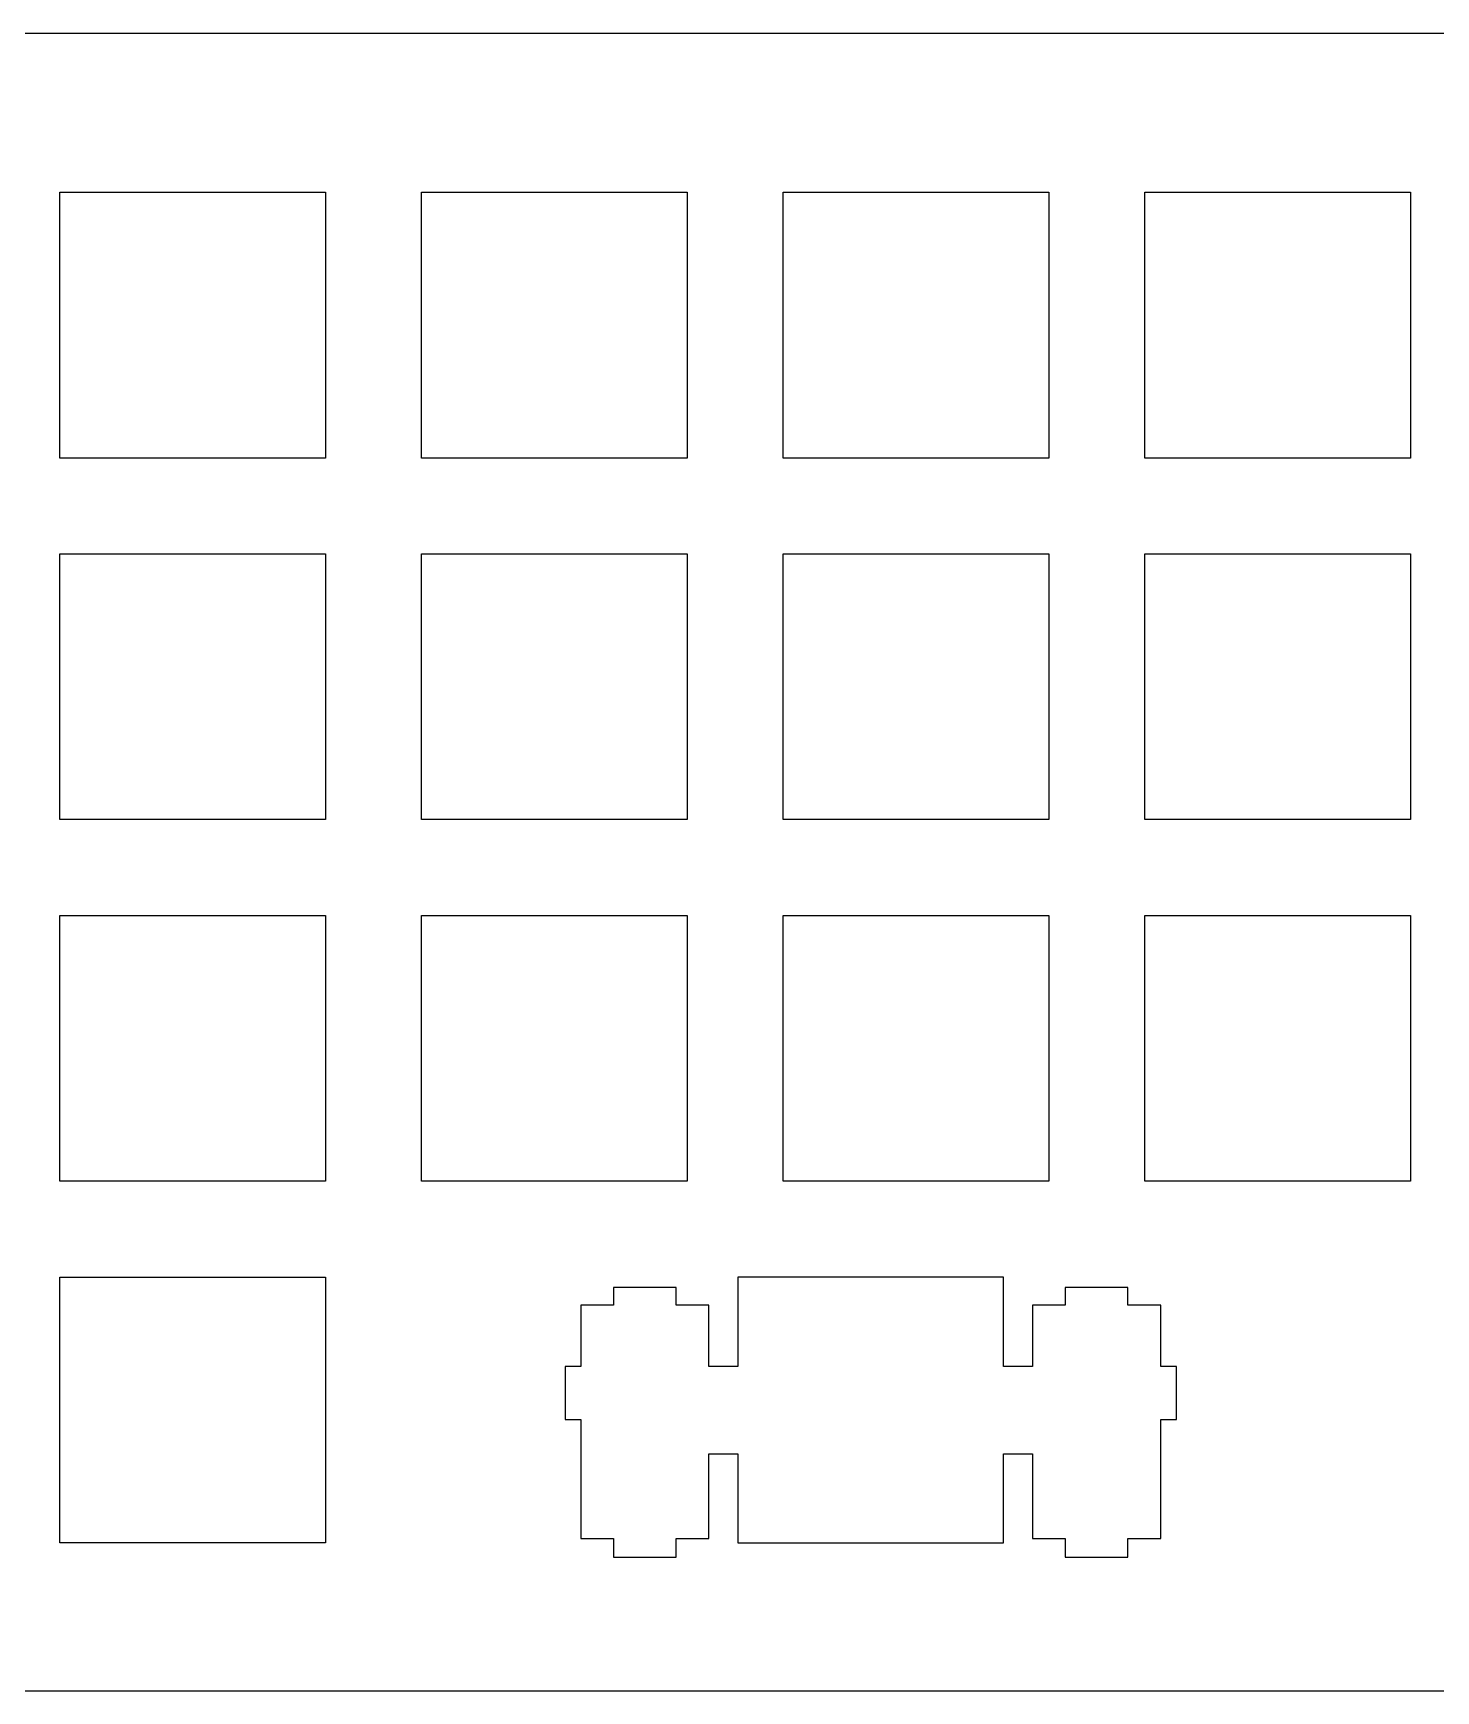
# Model space of a CAD drawing. Extents: x -16 to 223, y 168 to 377.
# Drawn here: x 50.2 to 124.1, y 263.5 to 350.8 of the extents above; entities that cross this region are included whole.
import ezdxf

# ---------------------------------------------------------------- set-up
doc = ezdxf.new("R2010")
doc.units = 0
doc.header["$MEASUREMENT"] = 0

msp = doc.modelspace()

# ---------------------------------------------------------------- linework, layer by layer
at = {"linetype": 'Continuous'}
for p, q in [((29.38653, 350.7804), (182.98645, 350.7804)), ((29.44903, 263.46073), (183.04895, 263.46073))]:
    msp.add_line(p, q, dxfattribs=at)
at = {"color": 0}
for p, q in [((51.62365, 342.4006), (65.62295, 342.4006)), ((51.62365, 328.4013), (51.62365, 342.4006)), ((65.62295, 342.4006), (65.62295, 328.4013)), ((70.67365, 342.4006), (84.67295, 342.4006)), ((70.67365, 328.4013), (70.67365, 342.4006)), ((84.67295, 342.4006), (84.67295, 328.4013)), ((89.72225, 342.4006), (103.72295, 342.4006)), ((89.72225, 328.4013), (89.72225, 342.4006)), ((103.72295, 342.4006), (103.72295, 328.4013)), ((108.77195, 342.4006), (122.77295, 342.4006)), ((108.77195, 328.4013), (108.77195, 342.4006)), ((122.77295, 342.4006), (122.77295, 328.4013)), ((65.62295, 328.4013), (51.62365, 328.4013)), ((84.67295, 328.4013), (70.67365, 328.4013)), ((103.72295, 328.4013), (89.72225, 328.4013)), ((122.77295, 328.4013), (108.77195, 328.4013)), ((51.62365, 323.3506), (65.62295, 323.3506)), ((51.62365, 309.3513), (51.62365, 323.3506)), ((65.62295, 323.3506), (65.62295, 309.3513)), ((70.67365, 323.3506), (84.67295, 323.3506)), ((70.67365, 309.3513), (70.67365, 323.3506)), ((84.67295, 323.3506), (84.67295, 309.3513)), ((89.72225, 323.3506), (103.72295, 323.3506)), ((89.72225, 309.3513), (89.72225, 323.3506)), ((103.72295, 323.3506), (103.72295, 309.3513)), ((108.77195, 323.3506), (122.77295, 323.3506)), ((108.77195, 309.3513), (108.77195, 323.3506)), ((122.77295, 323.3506), (122.77295, 309.3513)), ((65.62295, 309.3513), (51.62365, 309.3513)), ((84.67295, 309.3513), (70.67365, 309.3513)), ((103.72295, 309.3513), (89.72225, 309.3513)), ((122.77295, 309.3513), (108.77195, 309.3513)), ((51.62365, 304.3006), (65.62295, 304.3006)), ((51.62365, 290.3012), (51.62365, 304.3006)), ((65.62295, 304.3006), (65.62295, 290.3012)), ((70.67365, 304.3006), (84.67295, 304.3006)), ((70.67365, 290.3012), (70.67365, 304.3006)), ((84.67295, 304.3006), (84.67295, 290.3012)), ((89.72225, 304.3006), (103.72295, 304.3006)), ((89.72225, 290.3012), (89.72225, 304.3006)), ((103.72295, 304.3006), (103.72295, 290.3012)), ((108.77195, 304.3006), (122.77295, 304.3006)), ((108.77195, 290.3012), (108.77195, 304.3006)), ((122.77295, 304.3006), (122.77295, 290.3012)), ((65.62295, 290.3012), (51.62365, 290.3012)), ((84.67295, 290.3012), (70.67365, 290.3012)), ((103.72295, 290.3012), (89.72225, 290.3012)), ((122.77295, 290.3012), (108.77195, 290.3012)), ((51.62365, 285.2507), (65.62295, 285.2507)), ((51.62365, 271.25117), (51.62365, 285.2507)), ((65.62295, 285.2507), (65.62295, 271.25117)), ((84.09155, 284.7022), (80.79095, 284.7022)), ((80.79095, 284.7022), (80.79095, 283.7803)), ((84.09155, 283.7803), (84.09155, 284.7022)), ((87.34245, 285.2507), (87.34245, 280.5502)), ((101.34195, 285.2507), (87.34245, 285.2507)), ((101.34195, 280.5502), (101.34195, 285.2507)), ((107.89195, 284.7022), (104.59095, 284.7022)), ((104.59095, 284.7022), (104.59095, 283.7803)), ((107.89195, 283.7803), (107.89195, 284.7022)), ((80.79095, 283.7803), (79.06735, 283.7803)), ((79.06735, 283.7803), (79.06735, 280.5502)), ((85.81705, 283.7803), (84.09155, 283.7803)), ((85.81705, 280.5502), (85.81705, 283.7803)), ((104.59095, 283.7803), (102.86795, 283.7803)), ((102.86795, 283.7803), (102.86795, 280.5502)), ((109.61695, 283.7803), (107.89195, 283.7803)), ((109.61695, 280.5502), (109.61695, 283.7803)), ((79.06735, 280.5502), (78.24185, 280.5502)), ((78.24185, 280.5502), (78.24185, 277.75)), ((87.34245, 280.5502), (85.81705, 280.5502)), ((102.86795, 280.5502), (101.34195, 280.5502)), ((110.44095, 280.5502), (109.61695, 280.5502)), ((110.44095, 277.75), (110.44095, 280.5502)), ((78.24185, 277.75), (79.06735, 277.75)), ((79.06735, 277.75), (79.06735, 271.47993)), ((109.61695, 271.47993), (109.61695, 277.75)), ((109.61695, 277.75), (110.44095, 277.75)), ((85.81705, 271.47993), (85.81705, 275.95027)), ((85.81705, 275.95027), (87.34245, 275.95027)), ((87.34245, 275.95027), (87.34245, 271.25117)), ((101.34195, 271.25117), (101.34195, 275.95027)), ((101.34195, 275.95027), (102.86795, 275.95027)), ((102.86795, 275.95027), (102.86795, 271.47993)), ((65.62295, 271.25117), (51.62365, 271.25117)), ((79.06735, 271.47993), (80.79095, 271.47993)), ((80.79095, 271.47993), (80.79095, 270.50014)), ((84.09155, 270.50014), (84.09155, 271.47993)), ((84.09155, 271.47993), (85.81705, 271.47993)), ((87.34245, 271.25117), (101.34195, 271.25117)), ((102.86795, 271.47993), (104.59095, 271.47993)), ((104.59095, 271.47993), (104.59095, 270.50014)), ((107.89195, 270.50014), (107.89195, 271.47993)), ((107.89195, 271.47993), (109.61695, 271.47993)), ((80.79095, 270.50014), (84.09155, 270.50014)), ((104.59095, 270.50014), (107.89195, 270.50014))]:
    msp.add_line(p, q, dxfattribs=at)

doc.saveas('drawing.dxf')
